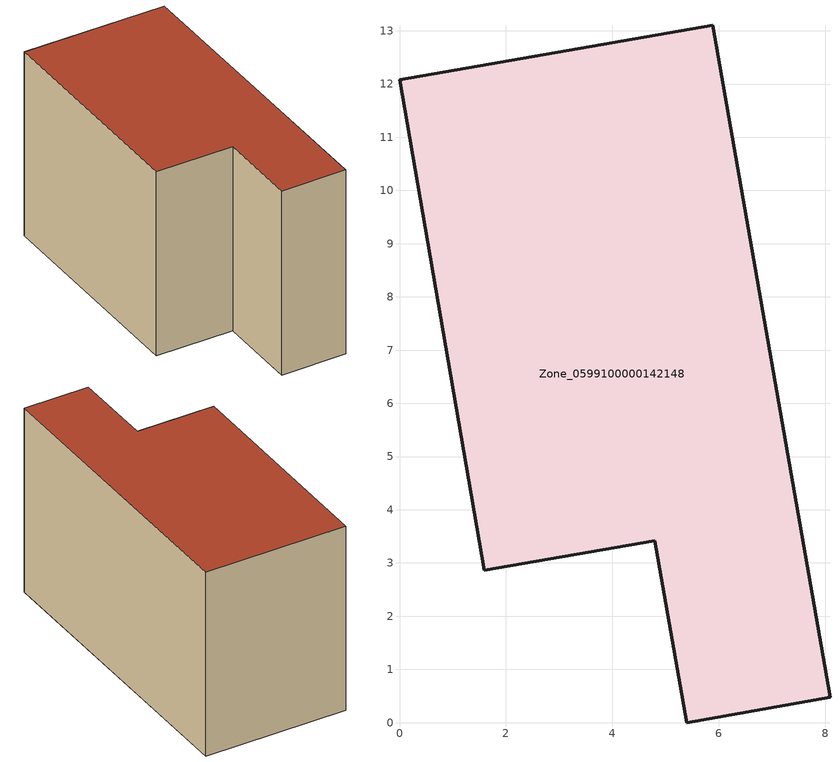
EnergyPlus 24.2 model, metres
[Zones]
Zone_0599100000142148
 floor ground (C_G): 0,12.08 5.88,13.1 8.09,0.47 5.4,0 4.8,3.42 1.59,2.86 z2.15
 wall outside (C_F): 5.88,13.1 0,12.08 1.59,2.86 4.8,3.42 5.4,0 8.09,0.47 5.88,13.1 z2.15:10.18
 roof outside (C_R): 8.09,0.47 5.88,13.1 0,12.08 1.59,2.86 4.8,3.42 5.4,0 z10.18
[BUILDING]
Pand.0599100000142148: North Axis=0; Terrain=City; Loads Convergence Tolerance Value=0.04; Temperature Convergence Tolerance Value=0.4; Solar Distribution=FullExterior; Maximum Number of Warmup Days=25; Minimum Number of Warmup Days=1
[Site:Location]
Rotterdam.The.Hague.AP_ZH_NLD Design_Conditions: Latitude=51.96; Longitude=4.45; Time Zone=1; Elevation=-4.5
[SITE:GROUNDTEMPERATURE:BUILDINGSURFACE]
18, 18, 18, 18, 18, 18, 18, 18, 18, 18, 18, 18
[MATERIAL] Thermal Absorptance=0.9; Solar Absorptance=0.7; Visible Absorptance=0.7
Name | Roughness | Thickness | Conductivity | Density | Specific Heat
G.TI.1975-1991 | MediumSmooth | 0.15 | 0.288461 | 540 | 1210
F.TI.1975-1991 | Rough | 0.3 | 0.230769 | 1920 | 840
R.TI.1975-1991 | MediumRough | 0.2 | 0.153846 | 1500 | 1000
[CONSTRUCTION]
C_G: G.TI.1975-1991
C_F: F.TI.1975-1991
C_R: R.TI.1975-1991
[ZONE]
Zone_0599100000142148: Type=1; Multiplier=1; Ceiling Height=Autocalculate; Volume=Autocalculate; Floor Area=autocalculate; Part of Total Floor Area=Yes
[ZONEINFILTRATION:DESIGNFLOWRATE]
Infil_Zone_0599100000142148: Zone or ZoneList or Space or SpaceList=Zone_0599100000142148; Schedule=AlwaysOn; Design Flow Rate Calculation Method=Flow/Area; Flow Rate per Floor Area=0.003; Constant Term Coefficient=1; Temperature Term Coefficient=0; Velocity Term Coefficient=0; Velocity Squared Term Coefficient=0
[HVACTEMPLATE:ZONE:IDEALLOADSAIRSYSTEM]
Zone_0599100000142148: Maximum Heating Supply Air Temperature=50; Minimum Cooling Supply Air Temperature=13; Maximum Heating Supply Air Humidity Ratio=0.0156; Minimum Cooling Supply Air Humidity Ratio=0.0077; Heating Limit=NoLimit; Cooling Limit=NoLimit; Dehumidification Control Type=ConstantSensibleHeatRatio; Cooling Sensible Heat Ratio=0.7; Dehumidification Setpoint=60; Humidification Control Type=None; Humidification Setpoint=30; Outdoor Air Method=None; Outdoor Air Flow Rate per Person=0.00944; Outdoor Air Flow Rate per Zone Floor Area=0; Outdoor Air Flow Rate per Zone=0; Demand Controlled Ventilation Type=None; Outdoor Air Economizer Type=NoEconomizer; Heat Recovery Type=None; Sensible Heat Recovery Effectiveness=0.7; Latent Heat Recovery Effectiveness=0.65
[ZONECONTROL:THERMOSTAT]
ThermostatControl_Zone_0599100000142148: Zone or ZoneList=Zone_0599100000142148; Control Type Schedule=DualSetpointControlType; Control 1=Thermostat_Zone_0599100000142148; Temperature Difference Between Cutout And Setpoint=0
[THERMOSTATSETPOINT:DUALSETPOINT]
Thermostat_Zone_0599100000142148: Heating Setpoint Temperature Schedule=HeatingSetpoint_Zone_0599100000142148; Cooling Setpoint Temperature Schedule=CoolingSetpoint_Zone_0599100000142148
[SCHEDULE:COMPACT]
HeatingSetpoint_Zone_0599100000142148: Through: 12/31, For: AllDays, Until: 24:00, 21
CoolingSetpoint_Zone_0599100000142148: Through: 12/31, For: AllDays, Until: 24:00, 24
DualSetpointControlType: Through: 12/31, For: AllDays, Until: 24:00, 4
AlwaysOn: Through: 12/31, For: AllDays, Until: 24:00, 1
